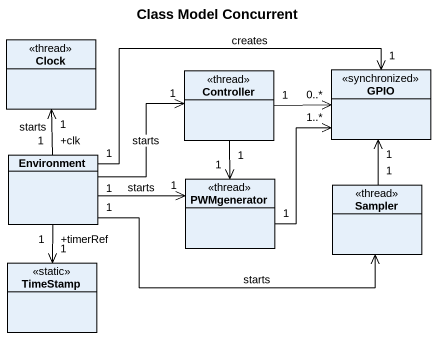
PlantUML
@startuml
title Class Model Concurrent
hide circle
hide empty members
class Clock <<thread>>
class Controller <<thread>>
class GPIO <<synchronized>>
class Environment
class PWMgenerator <<thread>>
class Sampler <<thread>>
class TimeStamp <<static>>
Controller "1" -right-> "0..*" GPIO
Controller "1" --> "1" PWMgenerator
Environment "+clk\n1" -up-> "1" Clock : starts
Environment "1" -right-> "1" Controller : starts
Environment "1" -right-> "1" GPIO : creates
Environment "1" -right-> "1" PWMgenerator : starts
Environment -right-> Sampler : starts
Environment "+timerRef\n1" --> "1" TimeStamp
PWMgenerator "1" -up-> "1..*" GPIO
Sampler "1" -up-> "1" GPIO
@enduml
